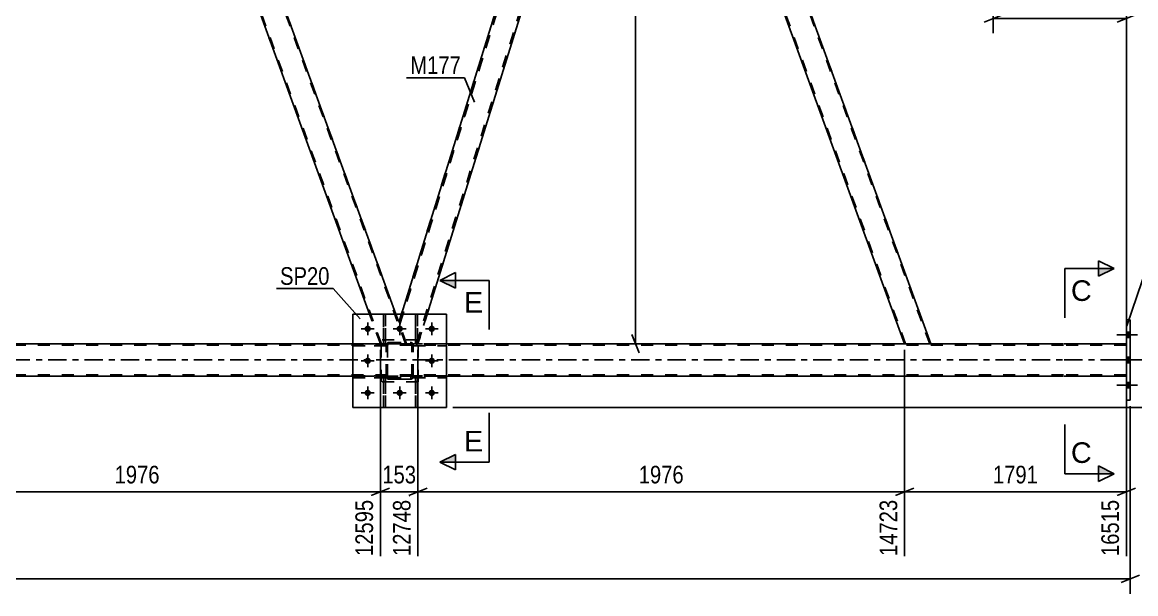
# Model space of a CAD drawing. Header units: millimetres. Extents: x -87 to 754, y -430 to 164.
# Drawn here: x 482.3 to 663.1, y -163.8 to -71 of the extents above; entities that cross this region are included whole.
import ezdxf

# ---------------------------------------------------------------- set-up
doc = ezdxf.new("R2010")
doc.units = ezdxf.units.MM
doc.linetypes.add('DXK_LINE_DOT2', pattern=[3.9198, 1.9599, -1.9599])
doc.linetypes.add('DXK_LINE_DOT3', pattern=[5.9187, 2.979, -0.9799, 0.9799, -0.9799])
doc.styles.add('Arial', font='ARIAL.TTF', dxfattribs={"height": 0.2})
doc.styles.add('Arial Narrow', font='ARIALN.TTF', dxfattribs={"height": 0.2})

# ---------------------------------------------------------------- blocks, each defined once
blk = doc.blocks.new('Bolt-814185698-3792 - 3674')
at = {"color": 1, "linetype": 'Continuous'}
for p, q in [((537.33, -120.8), (538.02, -120.8)), ((538.37, -119.76), (538.37, -120.46)), ((538.37, -121.84), (538.37, -121.15)), ((539.41, -120.8), (538.72, -120.8)), ((542.53, -120.8), (543.22, -120.8)), ((543.57, -119.76), (543.57, -120.46)), ((543.57, -121.84), (543.57, -121.15)), ((544.61, -120.8), (543.92, -120.8)), ((547.73, -120.8), (548.42, -120.8)), ((548.77, -119.76), (548.77, -120.46)), ((548.77, -121.84), (548.77, -121.15)), ((549.81, -120.8), (549.12, -120.8)), ((537.33, -126), (538.02, -126)), ((538.37, -124.96), (538.37, -125.66)), ((538.37, -127.04), (538.37, -126.35)), ((539.41, -126), (538.72, -126)), ((547.73, -126), (548.42, -126)), ((548.77, -124.96), (548.77, -125.66)), ((548.77, -127.04), (548.77, -126.35)), ((549.81, -126), (549.12, -126)), ((538.37, -130.16), (538.37, -130.86)), ((543.57, -130.16), (543.57, -130.86)), ((548.77, -130.16), (548.77, -130.86)), ((537.33, -131.2), (538.02, -131.2)), ((538.37, -132.24), (538.37, -131.55)), ((539.41, -131.2), (538.72, -131.2)), ((542.53, -131.2), (543.22, -131.2)), ((543.57, -132.24), (543.57, -131.55)), ((544.61, -131.2), (543.92, -131.2)), ((547.73, -131.2), (548.42, -131.2)), ((548.77, -132.24), (548.77, -131.55)), ((549.81, -131.2), (549.12, -131.2))]:
    blk.add_line(p, q, dxfattribs=at)
blk = doc.blocks.new('Part-814185698-3914 - 3674')
at = {"color": 7, "linetype": 'DXK_LINE_DOT2'}
for p, q in [((651.37, -123.22), (36.63, -123.22)), ((651.37, -123.46), (36.63, -123.46)), ((651.37, -123.46), (36.63, -123.46)), ((551.17, -123.22), (535.97, -123.22)), ((661.59, -123.22), (651.47, -123.22)), ((661.59, -123.46), (651.47, -123.46)), ((661.59, -123.46), (651.47, -123.46)), ((661.59, -123.22), (661.59, -128.5)), ((661.59, -128.5), (661.59, -123.22)), ((661.59, -123.22), (661.59, -123.22)), ((661.59, -123.46), (661.59, -123.46)), ((651.37, -128.26), (36.63, -128.26)), ((651.37, -128.26), (36.63, -128.26)), ((661.59, -128.26), (651.47, -128.26)), ((661.59, -128.26), (651.47, -128.26)), ((661.59, -128.26), (661.59, -128.26)), ((651.37, -128.5), (36.63, -128.5)), ((551.17, -128.5), (535.97, -128.5)), ((661.59, -128.5), (651.47, -128.5)), ((661.59, -128.5), (661.59, -128.5))]:
    blk.add_line(p, q, dxfattribs=at)
at = {"color": 2, "linetype": 'Continuous'}
for p, q in [((535.97, -123.22), (380.9, -123.22)), ((651.37, -123.22), (551.17, -123.22)), ((661.59, -123.22), (651.47, -123.22)), ((535.97, -128.5), (380.9, -128.5)), ((651.37, -128.5), (551.17, -128.5)), ((661.59, -128.5), (651.47, -128.5))]:
    blk.add_line(p, q, dxfattribs=at)
at = {"color": 7, "linetype": 'DXK_LINE_DOT3'}
for p, q in [((36.63, -125.86), (651.37, -125.86)), ((651.47, -125.86), (661.59, -125.86))]:
    blk.add_line(p, q, dxfattribs=at)
blk = doc.blocks.new('Bolt-814185698-3793 - 3674')
at = {"linetype": 'Continuous'}
for points in [[(538.89, -120.8, -1), (537.85, -120.8, -1)], [(544.09, -120.8, -1), (543.05, -120.8, -1)], [(549.29, -120.8, -1), (548.25, -120.8, -1)], [(538.89, -126, -1), (537.85, -126, -1)], [(549.29, -126, -1), (548.25, -126, -1)], [(538.89, -131.2, -1), (537.85, -131.2, -1)], [(544.09, -131.2, -1), (543.05, -131.2, -1)], [(549.29, -131.2, -1), (548.25, -131.2, -1)]]:
    blk.add_hatch(color=1, dxfattribs=at).paths.add_polyline_path(points)
at = {"color": 1, "linetype": 'Continuous'}
for p, q in [((539.41, -120.8), (537.33, -120.8)), ((538.37, -119.76), (538.37, -121.84)), ((544.61, -120.8), (542.53, -120.8)), ((543.57, -119.76), (543.57, -121.84)), ((549.81, -120.8), (547.73, -120.8)), ((548.77, -119.76), (548.77, -121.84)), ((539.41, -126), (537.33, -126)), ((538.37, -124.96), (538.37, -127.04)), ((549.81, -126), (547.73, -126)), ((548.77, -124.96), (548.77, -127.04)), ((538.37, -130.16), (538.37, -132.24)), ((543.57, -130.16), (543.57, -132.24)), ((548.77, -130.16), (548.77, -132.24)), ((539.41, -131.2), (537.33, -131.2)), ((544.61, -131.2), (542.53, -131.2)), ((549.81, -131.2), (547.73, -131.2))]:
    blk.add_line(p, q, dxfattribs=at)
blk = doc.blocks.new('Part-814185698-3796 - 3674')
at = {"color": 7, "linetype": 'DXK_LINE_DOT2'}
for p, q in [((546.44, -128.77), (546.12, -128.77)), ((546.12, -129.37), (546.12, -128.77)), ((546.12, -133.6), (546.12, -128.77)), ((546.44, -129.37), (546.12, -129.37)), ((546.12, -133.6), (546.12, -129.37)), ((546.44, -128.77), (546.44, -128.77)), ((546.44, -128.77), (546.44, -129.37)), ((546.44, -133.6), (546.44, -128.77)), ((546.44, -129.37), (546.44, -133.6)), ((546.44, -133.6), (546.12, -133.6))]:
    blk.add_line(p, q, dxfattribs=at)
blk = doc.blocks.new('Part-814185698-3848 - 3674')
at = {"color": 7, "linetype": 'DXK_LINE_DOT2'}
for p, q in [((541.37, -123.48), (541.41, -123.3)), ((541.41, -123.3), (541.37, -123.48)), ((541.37, -128.52), (541.37, -123.48)), ((541.37, -123.48), (541.37, -123.48)), ((541.37, -128.52), (541.37, -123.48)), ((541.61, -123.48), (541.63, -123.39)), ((541.63, -123.39), (541.61, -123.48)), ((541.61, -128.52), (541.61, -123.48)), ((541.61, -123.48), (541.61, -123.48)), ((541.61, -123.48), (541.61, -128.52)), ((541.63, -123.39), (541.68, -123.31)), ((541.68, -123.31), (541.63, -123.39)), ((541.67, -123.04), (541.85, -123)), ((541.85, -123), (541.67, -123.04)), ((541.68, -123.31), (541.76, -123.26)), ((541.76, -123.26), (541.68, -123.31)), ((541.85, -123.24), (541.76, -123.26)), ((541.85, -123), (545.29, -123)), ((541.85, -123), (541.85, -123)), ((541.85, -123), (545.29, -123)), ((541.85, -123.24), (545.29, -123.24)), ((541.85, -123.24), (541.85, -123.24)), ((541.85, -123.24), (545.29, -123.24)), ((545.29, -123), (545.29, -123)), ((545.29, -123), (545.47, -123.04)), ((545.47, -123.04), (545.29, -123)), ((545.29, -123.24), (545.29, -123.24)), ((545.29, -123.24), (545.38, -123.26)), ((545.38, -123.26), (545.29, -123.24)), ((545.38, -123.26), (545.46, -123.31)), ((545.46, -123.31), (545.38, -123.26)), ((545.46, -123.31), (545.51, -123.39)), ((545.51, -123.39), (545.46, -123.31)), ((545.51, -123.39), (545.53, -123.48)), ((545.53, -123.48), (545.51, -123.39)), ((545.53, -128.52), (545.53, -123.48)), ((545.53, -123.48), (545.53, -123.48)), ((545.53, -128.52), (545.53, -123.48)), ((545.73, -123.3), (545.77, -123.48)), ((545.77, -123.48), (545.73, -123.3)), ((545.77, -128.52), (545.77, -123.48)), ((545.77, -123.48), (545.77, -123.48)), ((545.77, -128.52), (545.77, -123.48)), ((541.37, -128.52), (541.37, -128.52)), ((541.41, -128.71), (541.37, -128.52)), ((541.37, -128.52), (541.41, -128.71)), ((541.61, -128.52), (541.61, -128.52)), ((541.63, -128.62), (541.61, -128.52)), ((541.61, -128.52), (541.63, -128.62)), ((541.68, -128.69), (541.63, -128.62)), ((541.63, -128.62), (541.68, -128.69)), ((541.85, -129), (541.67, -128.97)), ((541.67, -128.97), (541.85, -129)), ((541.76, -128.75), (541.68, -128.69)), ((541.68, -128.69), (541.76, -128.75)), ((541.85, -128.76), (541.76, -128.75)), ((541.76, -128.75), (541.85, -128.76)), ((541.85, -128.76), (545.29, -128.76)), ((541.85, -128.76), (541.85, -128.76)), ((541.85, -128.76), (545.29, -128.76)), ((541.85, -129), (545.29, -129)), ((541.85, -129), (541.85, -129)), ((545.29, -129), (541.85, -129)), ((545.38, -128.75), (545.29, -128.76)), ((545.29, -128.76), (545.29, -128.76)), ((545.47, -128.97), (545.29, -129)), ((545.29, -129), (545.47, -128.97)), ((545.29, -129), (545.29, -129)), ((545.46, -128.69), (545.38, -128.75)), ((545.38, -128.75), (545.46, -128.69)), ((545.51, -128.62), (545.46, -128.69)), ((545.46, -128.69), (545.51, -128.62)), ((545.53, -128.52), (545.51, -128.62)), ((545.51, -128.62), (545.53, -128.52)), ((545.53, -128.52), (545.53, -128.52)), ((545.77, -128.52), (545.73, -128.71)), ((545.73, -128.71), (545.77, -128.52)), ((545.77, -128.52), (545.77, -128.52))]:
    blk.add_line(p, q, dxfattribs=at)
at = {"color": 7, "linetype": 'DXK_LINE_DOT3'}
blk.add_line((543.57, -126), (543.57, -126), dxfattribs=at)
at = {"color": 7, "linetype": 'DXK_LINE_DOT2'}
for centre, start, end in [((541.85, -123.48), 112.5, 157.5), ((541.85, -123.48), 112.5, 157.5), ((545.29, -123.48), 22.5, 67.5), ((545.29, -123.48), 22.5, 67.5), ((541.85, -128.52), 202.5, 247.5), ((541.85, -128.52), 202.5, 247.5), ((545.29, -128.52), 292.5, 337.5), ((545.29, -128.52), 292.5, 337.5)]:
    blk.add_arc(centre, 0.48, start, end, dxfattribs=at)
blk = doc.blocks.new('Part-814185698-3826 - 3674')
at = {"color": 7, "linetype": 'DXK_LINE_DOT2'}
for p, q in [((546.12, -128.77), (546.12, -128.77)), ((546.12, -128.77), (546.12, -129.37)), ((546.12, -133.6), (546.12, -128.77)), ((546.44, -128.77), (546.12, -128.77)), ((546.12, -129.37), (546.12, -133.6)), ((546.12, -129.37), (546.44, -129.37)), ((546.44, -129.37), (546.44, -128.77)), ((546.44, -133.6), (546.44, -128.77)), ((546.44, -133.6), (546.44, -129.37)), ((546.12, -133.6), (546.44, -133.6))]:
    blk.add_line(p, q, dxfattribs=at)
blk = doc.blocks.new('Part-814185698-3829 - 3674')
at = {"color": 7, "linetype": 'DXK_LINE_DOT2'}
for p, q in [((540.92, -128.77), (540.92, -128.77)), ((540.92, -128.77), (540.92, -129.37)), ((540.92, -133.6), (540.92, -128.77)), ((541.24, -128.77), (540.92, -128.77)), ((540.92, -129.37), (540.92, -133.6)), ((540.92, -129.37), (541.24, -129.37)), ((541.24, -129.37), (541.24, -128.77)), ((541.24, -133.6), (541.24, -128.77)), ((541.24, -133.6), (541.24, -129.37)), ((540.92, -133.6), (541.24, -133.6))]:
    blk.add_line(p, q, dxfattribs=at)
blk = doc.blocks.new('Part-814185698-3832 - 3674')
at = {"color": 7, "linetype": 'DXK_LINE_DOT2'}
for p, q in [((546.44, -118.4), (546.12, -118.4)), ((546.12, -118.4), (546.12, -122.65)), ((546.12, -118.4), (546.12, -123.25)), ((546.44, -122.65), (546.44, -118.4)), ((546.44, -118.4), (546.44, -123.25)), ((546.44, -122.65), (546.12, -122.65)), ((546.12, -122.65), (546.12, -123.25)), ((546.44, -123.25), (546.44, -122.65)), ((546.44, -123.25), (546.12, -123.25)), ((546.44, -123.25), (546.44, -123.25))]:
    blk.add_line(p, q, dxfattribs=at)
blk = doc.blocks.new('Part-814185698-3835 - 3674')
at = {"color": 7, "linetype": 'DXK_LINE_DOT2'}
for p, q in [((541.24, -118.4), (540.92, -118.4)), ((540.92, -118.4), (540.92, -122.65)), ((540.92, -118.4), (540.92, -123.25)), ((541.24, -122.65), (541.24, -118.4)), ((541.24, -118.4), (541.24, -123.25)), ((541.24, -122.65), (540.92, -122.65)), ((540.92, -122.65), (540.92, -123.25)), ((541.24, -123.25), (541.24, -122.65)), ((541.24, -123.25), (540.92, -123.25)), ((541.24, -123.25), (541.24, -123.25))]:
    blk.add_line(p, q, dxfattribs=at)
blk = doc.blocks.new('Part-814185698-3880 - 3674')
at = {"color": 7, "linetype": 'DXK_LINE_DOT2'}
for p, q in [((535.97, -128.76), (535.97, -128.44)), ((535.97, -128.44), (541.37, -128.44)), ((541.37, -128.76), (535.97, -128.76)), ((540.77, -128.76), (540.77, -128.44)), ((540.77, -128.44), (541.37, -128.44)), ((540.77, -128.76), (541.37, -128.76)), ((541.37, -128.76), (541.37, -128.44)), ((541.37, -128.44), (541.37, -128.76))]:
    blk.add_line(p, q, dxfattribs=at)
blk = doc.blocks.new('Part-814185698-3916 - 3674')
at = {"color": 7, "linetype": 'DXK_LINE_DOT2'}
for p, q in [((541.37, -123.48), (541.41, -123.3)), ((541.41, -123.3), (541.37, -123.48)), ((541.37, -128.52), (541.37, -123.48)), ((541.37, -123.48), (541.37, -123.48)), ((541.37, -128.52), (541.37, -123.48)), ((541.61, -123.48), (541.63, -123.39)), ((541.63, -123.39), (541.61, -123.48)), ((541.61, -128.52), (541.61, -123.48)), ((541.61, -123.48), (541.61, -123.48)), ((541.61, -123.48), (541.61, -128.52)), ((541.63, -123.39), (541.68, -123.31)), ((541.68, -123.31), (541.63, -123.39)), ((541.67, -123.04), (541.85, -123)), ((541.85, -123), (541.67, -123.04)), ((541.68, -123.31), (541.76, -123.26)), ((541.76, -123.26), (541.68, -123.31)), ((541.85, -123.24), (541.76, -123.26)), ((541.85, -123), (545.29, -123)), ((541.85, -123), (541.85, -123)), ((541.85, -123), (545.29, -123)), ((541.85, -123.24), (545.29, -123.24)), ((541.85, -123.24), (541.85, -123.24)), ((541.85, -123.24), (545.29, -123.24)), ((545.29, -123), (545.29, -123)), ((545.29, -123), (545.47, -123.04)), ((545.47, -123.04), (545.29, -123)), ((545.29, -123.24), (545.29, -123.24)), ((545.29, -123.24), (545.38, -123.26)), ((545.38, -123.26), (545.29, -123.24)), ((545.38, -123.26), (545.46, -123.31)), ((545.46, -123.31), (545.38, -123.26)), ((545.46, -123.31), (545.51, -123.39)), ((545.51, -123.39), (545.46, -123.31)), ((545.51, -123.39), (545.53, -123.48)), ((545.53, -123.48), (545.51, -123.39)), ((545.53, -128.52), (545.53, -123.48)), ((545.53, -123.48), (545.53, -123.48)), ((545.53, -128.52), (545.53, -123.48)), ((545.73, -123.3), (545.77, -123.48)), ((545.77, -123.48), (545.73, -123.3)), ((545.77, -128.52), (545.77, -123.48)), ((545.77, -123.48), (545.77, -123.48)), ((545.77, -128.52), (545.77, -123.48)), ((541.37, -128.52), (541.37, -128.52)), ((541.41, -128.71), (541.37, -128.52)), ((541.37, -128.52), (541.41, -128.71)), ((541.61, -128.52), (541.61, -128.52)), ((541.63, -128.62), (541.61, -128.52)), ((541.61, -128.52), (541.63, -128.62)), ((541.68, -128.69), (541.63, -128.62)), ((541.63, -128.62), (541.68, -128.69)), ((541.85, -129), (541.67, -128.97)), ((541.67, -128.97), (541.85, -129)), ((541.76, -128.75), (541.68, -128.69)), ((541.68, -128.69), (541.76, -128.75)), ((541.85, -128.76), (541.76, -128.75)), ((541.76, -128.75), (541.85, -128.76)), ((541.85, -128.76), (545.29, -128.76)), ((541.85, -128.76), (541.85, -128.76)), ((541.85, -128.76), (545.29, -128.76)), ((541.85, -129), (545.29, -129)), ((541.85, -129), (541.85, -129)), ((545.29, -129), (541.85, -129)), ((545.38, -128.75), (545.29, -128.76)), ((545.29, -128.76), (545.29, -128.76)), ((545.47, -128.97), (545.29, -129)), ((545.29, -129), (545.47, -128.97)), ((545.29, -129), (545.29, -129)), ((545.46, -128.69), (545.38, -128.75)), ((545.38, -128.75), (545.46, -128.69)), ((545.51, -128.62), (545.46, -128.69)), ((545.46, -128.69), (545.51, -128.62)), ((545.53, -128.52), (545.51, -128.62)), ((545.51, -128.62), (545.53, -128.52)), ((545.53, -128.52), (545.53, -128.52)), ((545.77, -128.52), (545.73, -128.71)), ((545.73, -128.71), (545.77, -128.52)), ((545.77, -128.52), (545.77, -128.52))]:
    blk.add_line(p, q, dxfattribs=at)
at = {"color": 7, "linetype": 'DXK_LINE_DOT3'}
blk.add_line((543.57, -126), (543.57, -126), dxfattribs=at)
at = {"color": 7, "linetype": 'DXK_LINE_DOT2'}
for centre, start, end in [((541.85, -123.48), 112.5, 157.5), ((541.85, -123.48), 112.5, 157.5), ((545.29, -123.48), 22.5, 67.5), ((545.29, -123.48), 22.5, 67.5), ((541.85, -128.52), 202.5, 247.5), ((541.85, -128.52), 202.5, 247.5), ((545.29, -128.52), 292.5, 337.5), ((545.29, -128.52), 292.5, 337.5)]:
    blk.add_arc(centre, 0.48, start, end, dxfattribs=at)
blk = doc.blocks.new('Part-814185698-3917 - 3674')
at = {"color": 7, "linetype": 'DXK_LINE_DOT2'}
for p, q in [((546.57, -122.6), (540.57, -122.6)), ((540.57, -129.4), (540.57, -122.6)), ((546.57, -129.4), (546.57, -122.6)), ((546.57, -129.4), (540.57, -129.4))]:
    blk.add_line(p, q, dxfattribs=at)
blk = doc.blocks.new('Part-814185698-3918 - 3674')
at = {"color": 7, "linetype": 'DXK_LINE_DOT2'}
for p, q in [((546.57, -122.6), (540.57, -122.6)), ((540.57, -129.4), (540.57, -122.6)), ((546.57, -129.4), (546.57, -122.6)), ((546.57, -129.4), (540.57, -129.4))]:
    blk.add_line(p, q, dxfattribs=at)
blk = doc.blocks.new('Part-814185698-3924 - 3674')
at = {"color": 2, "linetype": 'Continuous'}
for p, q in [((661.59, -119.36), (661.59, -119.36)), ((661.59, -119.36), (661.59, -132.36)), ((662.23, -119.36), (661.59, -119.36)), ((662.23, -119.36), (662.23, -119.36)), ((662.23, -132.36), (662.23, -119.36)), ((661.59, -132.36), (661.59, -132.36)), ((661.59, -132.36), (662.23, -132.36)), ((662.23, -132.36), (662.23, -132.36))]:
    blk.add_line(p, q, dxfattribs=at)
at = {"color": 7, "linetype": 'DXK_LINE_DOT2'}
for p, q in [((661.59, -132.36), (661.59, -119.36)), ((661.59, -119.36), (662.23, -119.36)), ((662.23, -119.36), (662.23, -132.36)), ((662.23, -132.36), (661.59, -132.36))]:
    blk.add_line(p, q, dxfattribs=at)
blk = doc.blocks.new('Part-814185698-3939 - 3674')
at = {"color": 2, "linetype": 'Continuous'}
for p, q in [((458.29, -119.75), (494.99, -2)), ((496.31, -2), (494.99, -2)), ((497.84, -6.2), (496.31, -2)), ((497.86, -6.25), (461.4, -123.22)), ((459.55, -123.22), (458.31, -119.8))]:
    blk.add_line(p, q, dxfattribs=at)
at = {"color": 7, "linetype": 'DXK_LINE_DOT2'}
for p, q in [((494.99, -2), (458.29, -119.75)), ((495.24, -2), (458.43, -120.12)), ((458.43, -120.12), (495.24, -2)), ((497.86, -6.25), (496.31, -2)), ((461.15, -123.22), (497.72, -5.88)), ((461.15, -123.22), (497.72, -5.88)), ((461.4, -123.22), (497.86, -6.25)), ((497.72, -5.88), (497.72, -5.88)), ((497.84, -6.2), (497.86, -6.25)), ((497.86, -6.25), (497.86, -6.25)), ((459.55, -123.22), (458.29, -119.75)), ((458.29, -119.75), (458.29, -119.75)), ((458.29, -119.75), (458.31, -119.8)), ((458.43, -120.12), (458.43, -120.12)), ((461.4, -123.22), (459.55, -123.22))]:
    blk.add_line(p, q, dxfattribs=at)
blk = doc.blocks.new('Part-814185698-3944 - 3674')
at = {"color": 2, "linetype": 'Continuous'}
for p, q in [((581.47, -2), (581.44, -2)), ((581.47, -2), (585.36, -2)), ((585.7, -2), (585.36, -2)), ((629.82, -123.22), (585.7, -2)), ((585.7, -2), (585.7, -2)), ((625.57, -123.22), (582.97, -6.2))]:
    blk.add_line(p, q, dxfattribs=at)
at = {"color": 7, "linetype": 'DXK_LINE_DOT2'}
for p, q in [((625.57, -123.22), (581.44, -2)), ((582.97, -6.2), (581.44, -2)), ((581.44, -2), (581.44, -2)), ((581.44, -2), (581.44, -2)), ((625.74, -123.22), (581.61, -2)), ((625.74, -123.22), (581.61, -2)), ((581.61, -2), (581.61, -2)), ((581.79, -2), (581.79, -2)), ((581.79, -2), (581.79, -2)), ((629.65, -123.22), (585.53, -2)), ((629.65, -123.22), (585.53, -2)), ((585.53, -2), (585.53, -2)), ((629.82, -123.22), (585.7, -2)), ((629.82, -123.22), (625.57, -123.22))]:
    blk.add_line(p, q, dxfattribs=at)
blk = doc.blocks.new('Part-814185698-3954 - 3674')
at = {"color": 7, "linetype": 'DXK_LINE_DOT2'}
for p, q in [((580.13, -2), (543.42, -119.75)), ((580.38, -2), (543.56, -120.12)), ((543.56, -120.12), (580.38, -2)), ((582.99, -6.25), (581.44, -2)), ((546.28, -123.22), (582.86, -5.88)), ((546.28, -123.22), (582.86, -5.88)), ((546.53, -123.22), (582.99, -6.25)), ((582.86, -5.88), (582.86, -5.88)), ((582.97, -6.2), (582.99, -6.25)), ((582.99, -6.25), (582.99, -6.25)), ((543.84, -118.4), (543.42, -119.75)), ((548.03, -118.4), (546.53, -123.22)), ((544.69, -123.22), (543.42, -119.75)), ((544.69, -123.22), (543.42, -119.75)), ((543.42, -119.75), (543.42, -119.75)), ((543.56, -120.12), (543.56, -120.12)), ((546.53, -123.22), (544.69, -123.22))]:
    blk.add_line(p, q, dxfattribs=at)
at = {"color": 2, "linetype": 'Continuous'}
for p, q in [((580.13, -2), (543.84, -118.4)), ((581.44, -2), (580.13, -2)), ((581.44, -2), (582.97, -6.2)), ((582.99, -6.25), (548.03, -118.4))]:
    blk.add_line(p, q, dxfattribs=at)
blk = doc.blocks.new('Part-814185698-3959 - 3674')
at = {"color": 2, "linetype": 'Continuous'}
for p, q in [((496.34, -2), (496.31, -2)), ((496.34, -2), (500.23, -2)), ((500.57, -2), (500.23, -2)), ((542.93, -118.4), (500.57, -2)), ((500.57, -2), (500.57, -2)), ((538.68, -118.4), (497.84, -6.2))]:
    blk.add_line(p, q, dxfattribs=at)
at = {"color": 7, "linetype": 'DXK_LINE_DOT2'}
for p, q in [((540.43, -123.22), (496.31, -2)), ((497.84, -6.2), (496.31, -2)), ((496.31, -2), (496.31, -2)), ((496.31, -2), (496.31, -2)), ((540.6, -123.22), (496.48, -2)), ((540.6, -123.22), (496.48, -2)), ((496.48, -2), (496.48, -2)), ((496.65, -2), (496.65, -2)), ((496.65, -2), (496.65, -2)), ((544.52, -123.22), (500.4, -2)), ((544.52, -123.22), (500.4, -2)), ((500.4, -2), (500.4, -2)), ((544.69, -123.22), (500.57, -2)), ((540.43, -123.22), (538.68, -118.4)), ((544.69, -123.22), (542.93, -118.4)), ((544.69, -123.22), (540.43, -123.22))]:
    blk.add_line(p, q, dxfattribs=at)
blk = doc.blocks.new('Part-814185698-3960 - 3674')
at = {"color": 7, "linetype": 'DXK_LINE_DOT2'}
for p, q in [((535.97, -123.56), (535.97, -123.24)), ((535.97, -123.24), (541.25, -123.24)), ((541.37, -123.56), (535.97, -123.56)), ((540.77, -123.56), (540.77, -123.24)), ((540.77, -123.24), (541.37, -123.24)), ((540.77, -123.56), (541.37, -123.56)), ((541.37, -123.56), (541.37, -123.24)), ((541.37, -123.24), (541.37, -123.56))]:
    blk.add_line(p, q, dxfattribs=at)
blk = doc.blocks.new('Part-814185698-3967 - 3674')
at = {"color": 7, "linetype": 'DXK_LINE_DOT2'}
for p, q in [((545.77, -128.76), (545.77, -128.44)), ((546.37, -128.44), (545.77, -128.44)), ((545.77, -128.44), (545.77, -128.76)), ((551.17, -128.44), (545.77, -128.44)), ((546.37, -128.76), (545.77, -128.76)), ((545.77, -128.76), (551.17, -128.76)), ((546.37, -128.76), (546.37, -128.44)), ((551.17, -128.76), (551.17, -128.44))]:
    blk.add_line(p, q, dxfattribs=at)
blk = doc.blocks.new('Part-814185698-3968 - 3674')
at = {"color": 7, "linetype": 'DXK_LINE_DOT2'}
for p, q in [((535.97, -118.4), (551.17, -118.4)), ((535.97, -118.4), (535.97, -133.6)), ((551.17, -118.4), (551.17, -133.6)), ((535.97, -133.6), (551.17, -133.6))]:
    blk.add_line(p, q, dxfattribs=at)
blk = doc.blocks.new('Part-814185698-3973 - 3674')
at = {"color": 2, "linetype": 'Continuous'}
for p, q in [((551.17, -118.4), (535.97, -118.4)), ((535.97, -118.4), (535.97, -133.6)), ((551.17, -118.4), (551.17, -133.6)), ((551.17, -133.6), (535.97, -133.6))]:
    blk.add_line(p, q, dxfattribs=at)
blk = doc.blocks.new('Part-814185698-3974 - 3674')
at = {"color": 7, "linetype": 'DXK_LINE_DOT2'}
for p, q in [((545.77, -123.56), (545.77, -123.24)), ((551.17, -123.24), (545.77, -123.24)), ((545.77, -123.24), (545.77, -123.56)), ((546.37, -123.56), (545.77, -123.56)), ((545.77, -123.56), (551.17, -123.56)), ((546.37, -123.56), (546.37, -123.24)), ((551.17, -123.24), (551.17, -123.56))]:
    blk.add_line(p, q, dxfattribs=at)
blk = doc.blocks.new('Bolt-814185698-3975 - 3674')
at = {"linetype": 'Continuous'}
for points in [[(661.59, -121.32), (661.59, -122.2), (662.23, -122.2), (662.23, -121.32)], [(661.59, -121.32), (661.59, -122.2), (662.23, -122.2), (662.23, -121.32)], [(661.59, -121.32), (661.59, -122.2), (662.23, -122.2), (662.23, -121.32)], [(661.59, -125.42), (661.59, -126.3), (662.23, -126.3), (662.23, -125.42)], [(661.59, -125.42), (661.59, -126.3), (662.23, -126.3), (662.23, -125.42)], [(661.59, -129.52), (661.59, -130.4), (662.23, -130.4), (662.23, -129.52)], [(661.59, -129.52), (661.59, -130.4), (662.23, -130.4), (662.23, -129.52)], [(661.59, -129.52), (661.59, -130.4), (662.23, -130.4), (662.23, -129.52)]]:
    blk.add_hatch(color=1, dxfattribs=at).paths.add_polyline_path(points)
at = {"color": 1, "linetype": 'Continuous'}
for p, q in [((663.39, -121.76), (660.07, -121.76)), ((663.39, -121.76), (660.07, -121.76)), ((663.39, -121.76), (660.07, -121.76)), ((662.23, -121.32), (661.59, -121.32)), ((662.23, -121.32), (661.59, -121.32)), ((662.23, -121.32), (661.59, -121.32)), ((662.23, -122.2), (661.59, -122.2)), ((662.23, -122.2), (661.59, -122.2)), ((662.23, -122.2), (661.59, -122.2)), ((663.39, -125.86), (660.07, -125.86)), ((663.39, -125.86), (660.07, -125.86)), ((662.23, -125.42), (661.59, -125.42)), ((662.23, -125.42), (661.59, -125.42)), ((662.23, -126.3), (661.59, -126.3)), ((662.23, -126.3), (661.59, -126.3)), ((663.39, -129.96), (660.07, -129.96)), ((663.39, -129.96), (660.07, -129.96)), ((663.39, -129.96), (660.07, -129.96)), ((662.23, -129.52), (661.59, -129.52)), ((662.23, -129.52), (661.59, -129.52)), ((662.23, -129.52), (661.59, -129.52)), ((662.23, -130.4), (661.59, -130.4)), ((662.23, -130.4), (661.59, -130.4)), ((662.23, -130.4), (661.59, -130.4))]:
    blk.add_line(p, q, dxfattribs=at)
blk = doc.blocks.new('Part-814185698-3979 - 3674')
at = {"color": 7, "linetype": 'DXK_LINE_DOT2'}
for p, q in [((541.25, -123.24), (535.97, -123.24)), ((535.97, -123.24), (535.97, -123.56)), ((535.97, -123.56), (541.37, -123.56)), ((541.37, -123.24), (540.77, -123.24)), ((540.77, -123.56), (540.77, -123.24)), ((541.37, -123.56), (540.77, -123.56)), ((541.37, -123.24), (541.37, -123.56)), ((541.37, -123.56), (541.37, -123.24))]:
    blk.add_line(p, q, dxfattribs=at)
blk = doc.blocks.new('Part-814185698-3980 - 3674')
at = {"color": 7, "linetype": 'DXK_LINE_DOT2'}
for p, q in [((541.37, -128.44), (535.97, -128.44)), ((535.97, -128.44), (535.97, -128.76)), ((535.97, -128.76), (541.37, -128.76)), ((541.37, -128.44), (540.77, -128.44)), ((540.77, -128.76), (540.77, -128.44)), ((541.37, -128.76), (540.77, -128.76)), ((541.37, -128.44), (541.37, -128.76)), ((541.37, -128.76), (541.37, -128.44))]:
    blk.add_line(p, q, dxfattribs=at)
blk = doc.blocks.new('Part-814185698-3983 - 3674')
at = {"color": 2, "linetype": 'Continuous'}
for p, q in [((540.92, -118.4), (540.92, -118.4)), ((540.92, -118.4), (541.24, -118.4)), ((541.24, -118.4), (541.24, -118.4))]:
    blk.add_line(p, q, dxfattribs=at)
at = {"color": 7, "linetype": 'DXK_LINE_DOT2'}
for p, q in [((540.93, -122.65), (540.92, -118.4)), ((540.92, -118.59), (540.93, -123.25)), ((541.25, -122.65), (541.24, -118.4)), ((541.25, -123.25), (541.24, -118.98)), ((540.93, -123.25), (540.93, -122.65)), ((540.93, -122.65), (541.25, -122.65)), ((541.25, -122.65), (541.25, -123.25)), ((540.93, -123.25), (540.93, -123.25)), ((540.93, -123.25), (541.25, -123.25))]:
    blk.add_line(p, q, dxfattribs=at)
blk = doc.blocks.new('Part-814185698-3986 - 3674')
at = {"color": 2, "linetype": 'Continuous'}
for p, q in [((546.12, -118.4), (546.12, -118.4)), ((546.12, -118.4), (546.44, -118.4)), ((546.44, -118.4), (546.44, -118.4))]:
    blk.add_line(p, q, dxfattribs=at)
at = {"color": 7, "linetype": 'DXK_LINE_DOT2'}
for p, q in [((546.12, -122.65), (546.12, -118.4)), ((546.12, -118.7), (546.12, -123.25)), ((546.44, -122.65), (546.44, -118.4)), ((546.44, -118.4), (546.44, -123.25)), ((546.12, -123.25), (546.12, -122.65)), ((546.12, -122.65), (546.44, -122.65)), ((546.44, -122.65), (546.44, -123.25)), ((546.12, -123.25), (546.12, -123.25)), ((546.12, -123.25), (546.44, -123.25))]:
    blk.add_line(p, q, dxfattribs=at)
blk = doc.blocks.new('Part-814185698-3989 - 3674')
at = {"color": 7, "linetype": 'DXK_LINE_DOT2'}
for p, q in [((541.24, -128.77), (540.92, -128.77)), ((540.92, -129.37), (540.92, -128.77)), ((540.92, -133.6), (540.92, -128.77)), ((541.24, -129.37), (540.92, -129.37)), ((540.92, -133.6), (540.92, -129.37)), ((541.24, -128.77), (541.24, -128.77)), ((541.24, -128.77), (541.24, -129.37)), ((541.24, -133.6), (541.24, -128.77)), ((541.24, -129.37), (541.24, -133.6)), ((541.24, -133.6), (540.92, -133.6))]:
    blk.add_line(p, q, dxfattribs=at)
blk = doc.blocks.new('Part-814185698-3990 - 3674')
at = {"color": 7, "linetype": 'DXK_LINE_DOT2'}
for p, q in [((546.44, -123.24), (545.77, -123.24)), ((545.77, -123.24), (545.77, -123.56)), ((545.77, -123.56), (545.77, -123.24)), ((545.77, -123.56), (551.17, -123.56)), ((551.17, -123.24), (546.37, -123.24)), ((546.37, -123.24), (546.37, -123.56)), ((551.17, -123.24), (551.17, -123.56))]:
    blk.add_line(p, q, dxfattribs=at)
blk = doc.blocks.new('Part-814185698-3991 - 3674')
at = {"color": 7, "linetype": 'DXK_LINE_DOT2'}
for p, q in [((551.17, -128.44), (545.77, -128.44)), ((545.77, -128.44), (545.77, -128.76)), ((545.77, -128.76), (545.77, -128.44)), ((545.77, -128.76), (551.17, -128.76)), ((546.37, -128.76), (546.37, -128.44)), ((551.17, -128.44), (551.17, -128.76))]:
    blk.add_line(p, q, dxfattribs=at)
blk = doc.blocks.new('StraightDimension-814185698-4693 - 3674')
at = {"color": 7, "linetype": 'Continuous'}
for p, q in [((540.43, -124.22), (540.43, -157.69)), ((546.53, -124.22), (546.53, -157.69)), ((538.93, -147.85), (541.93, -146.65)), ((540.43, -147.25), (546.53, -147.25)), ((548.03, -146.65), (545.03, -147.85))]:
    blk.add_line(p, q, dxfattribs=at)
at = {"color": 0}
blk.add_wipeout([(546.82, -146.5), (546.82, -142.3), (540.14, -142.3), (540.14, -146.5)], dxfattribs=at)
at = {"color": 0, "linetype": 'Continuous'}
blk.add_wipeout([(545.93, -147.95), (541.73, -147.95), (541.73, -158.29), (545.93, -158.29)], dxfattribs=at)
at = {"color": 3, "style": 'Arial Narrow'}
blk.add_text('153', height=2.863, dxfattribs=at).set_placement((540.74, -145.9))
at = {"color": 3, "linetype": 'Continuous', "style": 'Arial Narrow'}
blk.add_text('12748', height=2.863, rotation=90.0002, dxfattribs=at).set_placement((545.33, -157.69))
blk = doc.blocks.new('StraightDimension-814185698-5039 - 3674')
at = {"color": 7, "linetype": 'Continuous'}
for p, q in [((694.69, 9.3), (693.49, 12.3)), ((638.33, 10.8), (696.49, 10.8)), ((694.09, -133.6), (694.09, 10.8)), ((552.17, -133.6), (696.49, -133.6)), ((693.49, -132.1), (694.69, -135.1))]:
    blk.add_line(p, q, dxfattribs=at)
at = {"color": 0}
blk.add_wipeout([(693.34, -57.15), (689.14, -57.15), (689.14, -65.66), (693.34, -65.66)], dxfattribs=at)
at = {"color": 3, "style": 'Arial Narrow'}
blk.add_text('3610', height=2.863, rotation=90.0002, dxfattribs=at).set_placement((692.74, -65.06))
blk = doc.blocks.new('StraightDimension-814185698-4674 - 3674')
at = {"color": 7, "linetype": 'Continuous'}
for p, q in [((461.4, -124.22), (461.4, -157.69)), ((540.43, -124.22), (540.43, -157.69)), ((462.9, -146.65), (459.9, -147.85)), ((461.4, -147.25), (540.43, -147.25)), ((538.93, -147.85), (541.93, -146.65))]:
    blk.add_line(p, q, dxfattribs=at)
at = {"color": 0}
blk.add_wipeout([(505.17, -146.5), (505.17, -142.3), (496.66, -142.3), (496.66, -146.5)], dxfattribs=at)
at = {"color": 0, "linetype": 'Continuous'}
blk.add_wipeout([(539.83, -147.95), (535.63, -147.95), (535.63, -158.29), (539.83, -158.29)], dxfattribs=at)
at = {"color": 3, "style": 'Arial Narrow'}
blk.add_text('1976', height=2.863, dxfattribs=at).set_placement((497.26, -145.9))
at = {"color": 3, "linetype": 'Continuous', "style": 'Arial Narrow'}
blk.add_text('12595', height=2.863, rotation=90.0002, dxfattribs=at).set_placement((539.23, -157.69))
blk = doc.blocks.new('StraightDimension-814185698-4429 - 3674')
at = {"color": 7, "linetype": 'Continuous'}
for p, q in [((641.61, 0), (681.39, 0)), ((679.59, -1.5), (678.39, 1.5)), ((678.99, -125.86), (678.99, 0)), ((678.39, -124.36), (679.59, -127.36)), ((663.23, -125.86), (681.39, -125.86))]:
    blk.add_line(p, q, dxfattribs=at)
at = {"color": 0}
blk.add_wipeout([(678.24, -58.67), (674.04, -58.67), (674.04, -67.19), (678.24, -67.19)], dxfattribs=at)
at = {"color": 3, "style": 'Arial Narrow'}
blk.add_text('3146', height=2.863, rotation=90.0002, dxfattribs=at).set_placement((677.64, -66.59))
blk = doc.blocks.new('StraightDimension-814185698-4457 - 3674')
at = {"color": 7, "linetype": 'Continuous'}
for p, q in [((625.57, -124.22), (625.57, -157.69)), ((661.59, -129.5), (661.59, -157.69)), ((627.07, -146.65), (624.07, -147.85)), ((625.57, -147.25), (661.59, -147.25)), ((660.09, -147.85), (663.09, -146.65))]:
    blk.add_line(p, q, dxfattribs=at)
at = {"color": 0}
blk.add_wipeout([(647.83, -146.5), (647.83, -142.3), (639.32, -142.3), (639.32, -146.5)], dxfattribs=at)
at = {"color": 0, "linetype": 'Continuous'}
blk.add_wipeout([(660.99, -147.95), (656.79, -147.95), (656.79, -158.29), (660.99, -158.29)], dxfattribs=at)
at = {"color": 3, "style": 'Arial Narrow'}
blk.add_text('1791', height=2.863, dxfattribs=at).set_placement((639.92, -145.9))
at = {"color": 3, "linetype": 'Continuous', "style": 'Arial Narrow'}
blk.add_text('16515', height=2.863, rotation=90.0002, dxfattribs=at).set_placement((660.39, -157.69))
blk = doc.blocks.new('StraightDimension-814185698-4469 - 3674')
at = {"color": 7, "linetype": 'Continuous'}
for p, q in [((546.53, -124.22), (546.53, -157.69)), ((625.57, -124.22), (625.57, -157.69)), ((548.03, -146.65), (545.03, -147.85)), ((546.53, -147.25), (625.57, -147.25)), ((624.07, -147.85), (627.07, -146.65))]:
    blk.add_line(p, q, dxfattribs=at)
at = {"color": 0}
blk.add_wipeout([(590.31, -146.5), (590.31, -142.3), (581.79, -142.3), (581.79, -146.5)], dxfattribs=at)
at = {"color": 0, "linetype": 'Continuous'}
blk.add_wipeout([(624.97, -147.95), (620.77, -147.95), (620.77, -158.29), (624.97, -158.29)], dxfattribs=at)
at = {"color": 3, "style": 'Arial Narrow'}
blk.add_text('1976', height=2.863, dxfattribs=at).set_placement((582.39, -145.9))
at = {"color": 3, "linetype": 'Continuous', "style": 'Arial Narrow'}
blk.add_text('14723', height=2.863, rotation=90.0002, dxfattribs=at).set_placement((624.37, -157.69))
blk = doc.blocks.new('StraightDimension-814185698-4713 - 3674')
at = {"color": 7, "linetype": 'Continuous'}
for p, q in [((662.23, -133.36), (662.23, -163.81)), ((660.73, -162.01), (663.73, -160.81)), ((-0.64, -161.41), (662.23, -161.41))]:
    blk.add_line(p, q, dxfattribs=at)
blk = doc.blocks.new('StraightDimension-814185698-4724 - 3674')
at = {"color": 7, "linetype": 'Continuous'}
for p, q in [((639.97, -3), (639.97, -72.81)), ((661.59, -122.22), (661.59, -67.56)), ((641.47, -69.81), (638.47, -71.01)), ((639.97, -70.41), (661.59, -70.41)), ((660.09, -71.01), (663.09, -69.81))]:
    blk.add_line(p, q, dxfattribs=at)
at = {"color": 0}
blk.add_wipeout([(655.04, -69.66), (655.04, -65.46), (646.52, -65.46), (646.52, -69.66)], dxfattribs=at)
at = {"color": 3, "style": 'Arial Narrow'}
blk.add_text('1431', height=2.863, dxfattribs=at).set_placement((647.12, -69.06))
blk = doc.blocks.new('StraightDimension-814185698-8167 - 3674')
at = {"color": 7, "linetype": 'Continuous'}
for p, q in [((582.45, -3.5), (581.25, -0.5)), ((591.31, -2), (579, -2)), ((581.85, -123.22), (581.85, -2)), ((581.25, -121.72), (582.45, -124.72)), ((614.08, -123.22), (579, -123.22))]:
    blk.add_line(p, q, dxfattribs=at)
at = {"color": 0}
blk.add_wipeout([(581.1, -58.35), (576.9, -58.35), (576.9, -66.87), (581.1, -66.87)], dxfattribs=at)
at = {"color": 3, "style": 'Arial Narrow'}
blk.add_text('3030', height=2.863, rotation=90.0002, dxfattribs=at).set_placement((580.5, -66.27))
blk = doc.blocks.new('Mark-814185698-3920 - 3674')
at = {"color": 0}
blk.add_wipeout([(674.44, -107.65), (674.44, -104.65), (666.4, -104.65), (666.4, -107.65)], dxfattribs=at)
blk.add_wipeout([(674.44, -107.65), (674.44, -104.65), (666.4, -104.65), (666.4, -107.65)], dxfattribs=at)
at = {"color": 30, "linetype": 'Continuous'}
for p, q in [((661.66, -120.29), (665.8, -108.25)), ((665.8, -108.25), (675.04, -108.25))]:
    blk.add_line(p, q, dxfattribs=at)
at = {"color": 3, "style": 'Arial Narrow'}
blk.add_text('SP19', height=2.863, dxfattribs=at).set_placement((666.4, -107.65))
blk = doc.blocks.new('Mark-814185698-3950 - 3674')
at = {"color": 0}
blk.add_wipeout([(553.51, -79.43), (553.51, -76.43), (545.29, -76.43), (545.29, -79.43)], dxfattribs=at)
blk.add_wipeout([(553.51, -79.43), (553.51, -76.43), (545.29, -76.43), (545.29, -79.43)], dxfattribs=at)
at = {"color": 30, "linetype": 'Continuous'}
for p in [(544.69, -80.03), (555.73, -84)]:
    blk.add_line(p, (554.11, -80.03), dxfattribs=at)
at = {"color": 3, "style": 'Arial Narrow'}
blk.add_text('M177', height=2.863, dxfattribs=at).set_placement((545.29, -79.43))
blk = doc.blocks.new('Mark-814185698-3969 - 3674')
at = {"color": 0}
blk.add_wipeout([(532.17, -113.66), (532.17, -110.66), (524.13, -110.66), (524.13, -113.66)], dxfattribs=at)
blk.add_wipeout([(532.17, -113.66), (532.17, -110.66), (524.13, -110.66), (524.13, -113.66)], dxfattribs=at)
at = {"color": 30, "linetype": 'Continuous'}
for p in [(523.53, -114.26), (537.12, -119.2)]:
    blk.add_line(p, (532.77, -114.26), dxfattribs=at)
at = {"color": 3, "style": 'Arial Narrow'}
blk.add_text('SP20', height=2.863, dxfattribs=at).set_placement((524.13, -113.66))
blk = doc.blocks.new('SectionMark-814185698-5289 - 3674')
at = {"linetype": 'Continuous'}
for points in [[(552.61, -112.93), (552.61, -114.18), (550.11, -112.93)], [(552.61, -141.21), (552.61, -142.46), (550.11, -142.46)]]:
    blk.add_hatch(color=6, dxfattribs=at).paths.add_polyline_path(points)
at = {"color": 6, "linetype": 'Continuous'}
for p, q in [((550.11, -112.93), (552.61, -111.68)), ((552.61, -114.18), (552.61, -111.68)), ((558.11, -112.93), (550.11, -112.93)), ((550.11, -112.93), (552.61, -114.18)), ((558.11, -112.93), (558.11, -120.93)), ((558.11, -142.46), (558.11, -134.46)), ((550.11, -142.46), (552.61, -141.21)), ((558.11, -142.46), (550.11, -142.46)), ((552.61, -143.71), (550.11, -142.46)), ((552.61, -141.21), (552.61, -143.71))]:
    blk.add_line(p, q, dxfattribs=at)
at = {"color": 0, "linetype": 'Continuous'}
for points in [[(557.11, -118.18), (557.11, -114.68), (554, -114.68), (554, -118.18)], [(557.11, -140.71), (557.11, -137.21), (554, -137.21), (554, -140.71)]]:
    blk.add_wipeout(points, dxfattribs=at)
at = {"color": 3, "linetype": 'Continuous', "style": 'Arial'}
for p in [(554, -118.18), (554, -140.71)]:
    blk.add_text('E', height=3.34, dxfattribs=at).set_placement(p)
blk = doc.blocks.new('SectionMark-814185698-8460 - 3674')
at = {"linetype": 'Continuous'}
for points in [[(657.09, -112.27), (657.09, -111.02), (659.59, -111.02)], [(657.09, -144.32), (657.09, -143.07), (659.59, -144.32)]]:
    blk.add_hatch(color=6, dxfattribs=at).paths.add_polyline_path(points)
at = {"color": 6, "linetype": 'Continuous'}
for p, q in [((657.09, -112.27), (657.09, -109.77)), ((657.09, -109.77), (659.59, -111.02)), ((651.59, -111.02), (651.59, -119.02)), ((651.59, -111.02), (659.59, -111.02)), ((659.59, -111.02), (657.09, -112.27)), ((651.59, -144.32), (651.59, -136.32)), ((651.59, -144.32), (659.59, -144.32)), ((659.59, -144.32), (657.09, -143.07)), ((657.09, -143.07), (657.09, -145.57)), ((659.59, -144.32), (657.09, -145.57))]:
    blk.add_line(p, q, dxfattribs=at)
at = {"color": 0, "linetype": 'Continuous'}
for points in [[(655.96, -116.27), (655.96, -112.77), (652.59, -112.77), (652.59, -116.27)], [(655.96, -142.57), (655.96, -139.07), (652.59, -139.07), (652.59, -142.57)]]:
    blk.add_wipeout(points, dxfattribs=at)
at = {"color": 3, "linetype": 'Continuous', "style": 'Arial'}
for p in [(652.59, -116.27), (652.59, -142.57)]:
    blk.add_text('C', height=3.34, dxfattribs=at).set_placement(p)

msp = doc.modelspace()

# ---------------------------------------------------------------- block references
for name in ['Part-814185698-3939 - 3674', 'Part-814185698-3959 - 3674', 'Part-814185698-3954 - 3674', 'Part-814185698-3944 - 3674', 'Part-814185698-3968 - 3674', 'Part-814185698-3973 - 3674', 'Part-814185698-3835 - 3674', 'Part-814185698-3983 - 3674', 'Part-814185698-3832 - 3674', 'Part-814185698-3986 - 3674', 'Part-814185698-3924 - 3674', 'Bolt-814185698-3792 - 3674', 'Bolt-814185698-3793 - 3674', 'Part-814185698-3917 - 3674', 'Part-814185698-3918 - 3674', 'Bolt-814185698-3975 - 3674', 'Part-814185698-3914 - 3674', 'Part-814185698-3960 - 3674', 'Part-814185698-3979 - 3674', 'Part-814185698-3848 - 3674', 'Part-814185698-3916 - 3674', 'Part-814185698-3974 - 3674', 'Part-814185698-3990 - 3674', 'Part-814185698-3880 - 3674', 'Part-814185698-3980 - 3674', 'Part-814185698-3829 - 3674', 'Part-814185698-3989 - 3674', 'Part-814185698-3967 - 3674', 'Part-814185698-3991 - 3674', 'Part-814185698-3796 - 3674', 'Part-814185698-3826 - 3674']:
    msp.add_blockref(name, (0, 0))

# ---------------------------------------------------------------- next in the draw order: block references
for name in ['StraightDimension-814185698-5039 - 3674', 'StraightDimension-814185698-4693 - 3674']:
    msp.add_blockref(name, (0, 0))

# ---------------------------------------------------------------- next in the draw order: block references
for name in ['StraightDimension-814185698-4429 - 3674', 'StraightDimension-814185698-4674 - 3674']:
    msp.add_blockref(name, (0, 0))

# ---------------------------------------------------------------- next in the draw order: block references
msp.add_blockref('StraightDimension-814185698-4457 - 3674', (0, 0))

# ---------------------------------------------------------------- next in the draw order: block references
msp.add_blockref('StraightDimension-814185698-4469 - 3674', (0, 0))

# ---------------------------------------------------------------- next in the draw order: block references
msp.add_blockref('StraightDimension-814185698-4713 - 3674', (0, 0))

# ---------------------------------------------------------------- next in the draw order: block references
for name in ['StraightDimension-814185698-8167 - 3674', 'StraightDimension-814185698-4724 - 3674', 'Mark-814185698-3950 - 3674', 'Mark-814185698-3969 - 3674', 'SectionMark-814185698-5289 - 3674']:
    msp.add_blockref(name, (0, 0))

# ---------------------------------------------------------------- next in the draw order: block references
for name in ['Mark-814185698-3920 - 3674', 'SectionMark-814185698-8460 - 3674']:
    msp.add_blockref(name, (0, 0))

doc.saveas('drawing.dxf')
